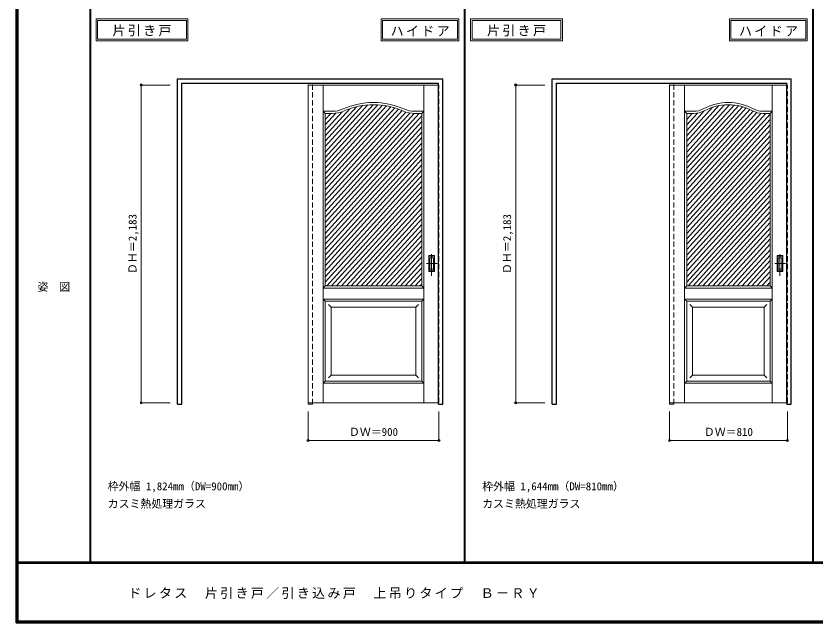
# Model space of a CAD drawing. Units: millimetres, scale not verified. Extents: x -6000 to 5700, y -4307 to 4175.
# Drawn here: x -6000 to -502, y -4205 to -36 of the extents above; entities that cross this region are included whole.
import ezdxf
from ezdxf.enums import TextEntityAlignment as Align

# ---------------------------------------------------------------- set-up
doc = ezdxf.new("R2010")
doc.units = ezdxf.units.MM
doc.header["$LTSCALE"] = 30
doc.header["$PDMODE"] = 32
doc.header["$PDSIZE"] = 15
doc.linetypes.add('CHAIN1', pattern=[8, 5, -1, 1, -1])
doc.linetypes.add('DASHED1', pattern=[1.8, 1.2, -0.6])
for name, color, linetype, lineweight in [('0-2_扉', 7, 'Continuous', 18), ('0-4_枠', 3, 'Continuous', 25), ('0-6_引手', 7, 'Continuous', 18), ('0-A_文字', 7, 'Continuous', 18), ('0-B_寸法', 7, 'Continuous', 9), ('0-C_ハッチ', 4, 'Continuous', 9), ('F-1_枠', 6, 'Continuous', 40), ('F-A_文字', 7, 'Continuous', 18)]:
    doc.layers.add(name, color=color, linetype=linetype, lineweight=lineweight)
doc.styles.add('ＭＳ ゴシック', font='')
doc.styles.get('ＭＳ ゴシック').set_extended_font_data('MS Gothic')

msp = doc.modelspace()

# ---------------------------------------------------------------- linework, layer by layer
at = {"layer": '0-2_扉'}
for p, q in [((-3993, -510), (-3993, -2693)), ((-3993, -510), (-3096, -510)), ((-3889.5, -2693), (-3889.5, -510)), ((-3196.5, -2693), (-3196.5, -510)), ((-1509, -510), (-1509, -2693)), ((-1509, -510), (-702, -510)), ((-1405.5, -2693), (-1405.5, -510)), ((-802.5, -2693), (-802.5, -510)), ((-3874.5, -705), (-3889.5, -690)), ((-3889.5, -690), (-3826.55, -690)), ((-3874.5, -705), (-3826.55, -705)), ((-3874.5, -1890), (-3874.5, -705)), ((-3196.5, -690), (-3259.45, -690)), ((-3211.5, -705), (-3259.45, -705)), ((-3211.5, -705), (-3196.5, -690)), ((-3211.5, -1890), (-3211.5, -705)), ((-1390.5, -705), (-1405.5, -690)), ((-1405.5, -690), (-1341.49, -690)), ((-1390.5, -705), (-1341.49, -705)), ((-1390.5, -1890), (-1390.5, -705)), ((-802.5, -690), (-866.51, -690)), ((-817.5, -705), (-866.51, -705)), ((-817.5, -705), (-802.5, -690)), ((-817.5, -1890), (-817.5, -705)), ((-1390.31, -828), (-1390.5, -828)), ((-3889.5, -1905), (-3874.5, -1890)), ((-3196.5, -1905), (-3889.5, -1905)), ((-3211.5, -1890), (-3874.5, -1890)), ((-3211.5, -1890), (-3196.5, -1905)), ((-1405.5, -1905), (-1390.5, -1890)), ((-802.5, -1905), (-1405.5, -1905)), ((-817.5, -1890), (-1390.5, -1890)), ((-817.5, -1890), (-802.5, -1905)), ((-3889.5, -1980), (-3874.5, -1995)), ((-3889.5, -1980), (-3196.5, -1980)), ((-3874.5, -2543), (-3874.5, -1995)), ((-3874.5, -1995), (-3211.5, -1995)), ((-3834.5, -2035), (-3852.18, -2017.32)), ((-3251.5, -2035), (-3233.82, -2017.32)), ((-3211.5, -1995), (-3196.5, -1980)), ((-3211.5, -2543), (-3211.5, -1995)), ((-1405.5, -1980), (-1390.5, -1995)), ((-1405.5, -1980), (-802.5, -1980)), ((-1390.5, -2543), (-1390.5, -1995)), ((-1390.5, -1995), (-817.5, -1995)), ((-1350.46, -2035), (-1368.14, -2017.32)), ((-857.5, -2035), (-839.82, -2017.32)), ((-817.5, -1995), (-802.5, -1980)), ((-817.5, -2543), (-817.5, -1995)), ((-3834.54, -2503), (-3834.54, -2034.96)), ((-3251.5, -2035), (-3834.54, -2035)), ((-1350.5, -2503), (-1350.5, -2035)), ((-857.5, -2035), (-1350.5, -2035)), ((-857.5, -2035), (-857.5, -2503)), ((-3834.54, -2503), (-3852.21, -2520.68)), ((-3834.54, -2503), (-3834.54, -2501.57)), ((-3251.5, -2503), (-3834.54, -2503)), ((-1350.5, -2503), (-1368.18, -2520.68)), ((-1350.5, -2503), (-1350.5, -2501.57)), ((-857.5, -2503), (-1350.5, -2503)), ((-857.5, -2503), (-839.82, -2520.68)), ((-3874.5, -2543), (-3889.5, -2558)), ((-3889.5, -2558), (-3196.5, -2558)), ((-3874.5, -2543), (-3211.5, -2543)), ((-3211.5, -2543), (-3196.5, -2558)), ((-1390.5, -2543), (-1405.5, -2558)), ((-1405.5, -2558), (-802.5, -2558)), ((-1390.5, -2543), (-817.5, -2543)), ((-817.5, -2543), (-802.5, -2558)), ((-3993, -2693), (-3096, -2693)), ((-1509, -2693), (-702, -2693))]:
    msp.add_line(p, q, dxfattribs=at)
at = {"layer": '0-2_扉', "color": 4, "linetype": 'DASHED1', "lineweight": 9}
for p, q in [((-3096, -510), (-3093, -510)), ((-3093, -2693), (-3093, -510)), ((-702, -510), (-699, -510)), ((-699, -2693), (-699, -510)), ((-3096, -2693), (-3093, -2693)), ((-702, -2693), (-699, -2693))]:
    msp.add_line(p, q, dxfattribs=at)
at = {"layer": '0-2_扉'}
msp.add_lwpolyline([(-3251.5, -2035), (-3251.5, -2503), (-3233.82, -2520.68)], dxfattribs=at)
for centre, radius, start, end in [((-3543, -1145), 515, 66.10444, 113.89556), ((-3543, -1145), 500, 66.10444, 113.89556), ((-1104, -995), 365, 61.6423, 118.3577), ((-1104, -995), 350, 61.6423, 118.3577), ((-3826.55, -505), 185, 270, 293.89556), ((-3826.55, -505), 200, 270, 293.89556), ((-3259.45, -505), 200, 246.10444, 270), ((-3259.45, -505), 185, 246.10444, 270), ((-1341.49, -555), 135, 270, 298.3577), ((-1341.49, -555), 150, 270, 298.3577), ((-866.51, -555), 150, 241.6423, 270), ((-866.51, -555), 135, 241.6423, 270)]:
    msp.add_arc(centre, radius, start, end, dxfattribs=at)
at = {"layer": '0-4_枠'}
for p, q in [((-4890, -466.5), (-3066, -466.5)), ((-4890, -2701.5), (-4890, -466.5)), ((-3066, -2701.5), (-3066, -466.5)), ((-2316, -466.5), (-672, -466.5)), ((-2316, -2701.5), (-2316, -466.5)), ((-672, -2701.5), (-672, -466.5)), ((-4860, -496.5), (-3096, -496.5)), ((-3096, -2701.5), (-3096, -496.5)), ((-2286, -2701.5), (-2286, -496.5)), ((-2286, -496.5), (-702, -496.5)), ((-702, -2701.5), (-702, -496.5)), ((-3096, -2701.5), (-3066, -2701.5)), ((-2316, -2701.5), (-2286, -2701.5)), ((-702, -2701.5), (-672, -2701.5))]:
    msp.add_line(p, q, dxfattribs=at)
at = {"layer": '0-4_枠', "color": 4, "linetype": 'DASHED1', "lineweight": 9}
for p, q in [((-3993, -2701.5), (-3993, -496.5)), ((-3963, -2701.5), (-3963, -496.5)), ((-1509, -2701.5), (-1509, -496.5)), ((-1479, -2701.5), (-1479, -496.5)), ((-3993, -2701.5), (-3963, -2701.5)), ((-1509, -2701.5), (-1479, -2701.5))]:
    msp.add_line(p, q, dxfattribs=at)
at = {"layer": '0-4_枠'}
msp.add_lwpolyline([(-4890, -2701.5), (-4860, -2701.5), (-4860, -496.5)], dxfattribs=at)
at = {"layer": '0-6_引手'}
for p, q in [((-3125, -1680.5), (-3163, -1680.5)), ((-3163, -1790.5), (-3163, -1680.5)), ((-3131.5, -1696.5), (-3156.5, -1696.5)), ((-3156.5, -1774.5), (-3156.5, -1696.5)), ((-3131.5, -1774.5), (-3131.5, -1696.5)), ((-3125, -1790.5), (-3125, -1680.5)), ((-731, -1680.5), (-769, -1680.5)), ((-769, -1790.5), (-769, -1680.5)), ((-737.5, -1696.5), (-762.5, -1696.5)), ((-762.5, -1774.5), (-762.5, -1696.5)), ((-737.5, -1774.5), (-737.5, -1696.5)), ((-731, -1790.5), (-731, -1680.5)), ((-3125, -1790.5), (-3163, -1790.5)), ((-3131.5, -1774.5), (-3156.5, -1774.5)), ((-731, -1790.5), (-769, -1790.5)), ((-737.5, -1774.5), (-762.5, -1774.5))]:
    msp.add_line(p, q, dxfattribs=at)
at = {"layer": '0-6_引手', "linetype": 'DASHED1'}
for p, q in [((-3160, -1786.5), (-3160, -1684.5)), ((-766, -1786.5), (-766, -1684.5)), ((-3128, -1786.5), (-3160, -1786.5)), ((-734, -1786.5), (-766, -1786.5))]:
    msp.add_line(p, q, dxfattribs=at)
at = {"layer": '0-6_引手', "linetype": 'CHAIN1'}
for p, q in [((-3144, -1820.73), (-3144, -1649.88)), ((-750, -1820.73), (-750, -1649.88)), ((-3105.93, -1735.5), (-3178.44, -1735.5)), ((-711.93, -1735.5), (-784.44, -1735.5))]:
    msp.add_line(p, q, dxfattribs=at)
at = {"layer": '0-6_引手', "linetype": 'DASHED1'}
for points in [[(-3128, -1786.5), (-3128, -1684.5), (-3160, -1684.5)], [(-734, -1786.5), (-734, -1684.5), (-766, -1684.5)]]:
    msp.add_lwpolyline(points, dxfattribs=at)
at = {"layer": '0-A_文字'}
for p, q in [((-5450, -55.5), (-5450, -205.5)), ((-5440, -65.5), (-5440, -195.5)), ((-5440, -65.5), (-4828.97, -65.5)), ((-4828.97, -65.5), (-4828.97, -195.5)), ((-3490.33, -55.5), (-3490.33, -205.5)), ((-3480.33, -65.5), (-2966, -65.5)), ((-2966, -65.5), (-2966, -195.5)), ((-2876, -55.5), (-2876, -205.5)), ((-2866, -65.5), (-2866, -195.5)), ((-2866, -65.5), (-2254.97, -65.5)), ((-2254.97, -65.5), (-2254.97, -195.5)), ((-1096.33, -55.5), (-1096.33, -205.5)), ((-1086.33, -65.5), (-572, -65.5)), ((-572, -65.5), (-572, -195.5)), ((-5450, -205.5), (-4818.97, -205.5)), ((-5440, -195.5), (-4828.97, -195.5)), ((-3490.33, -205.5), (-2956, -205.5)), ((-2876, -205.5), (-2244.97, -205.5)), ((-2866, -195.5), (-2254.97, -195.5)), ((-1096.33, -205.5), (-562, -205.5))]:
    msp.add_line(p, q, dxfattribs=at)
for points in [[(-5450, -55.5), (-4818.97, -55.5), (-4818.97, -205.5)], [(-3490.33, -55.5), (-2956, -55.5), (-2956, -205.5)], [(-3480.33, -65.5), (-3480.33, -195.5), (-2966, -195.5)], [(-2876, -55.5), (-2244.97, -55.5), (-2244.97, -205.5)], [(-1096.33, -55.5), (-562, -55.5), (-562, -205.5)], [(-1086.33, -65.5), (-1086.33, -195.5), (-572, -195.5)]]:
    msp.add_lwpolyline(points, dxfattribs=at)
at = {"layer": '0-B_寸法', "color": 4}
for p, q in [((-5140, -510), (-4940, -510)), ((-5140, -510), (-5140, -2693)), ((-2566, -510), (-2566, -2693)), ((-2566, -510), (-2366, -510)), ((-5140, -2693), (-4940, -2693)), ((-2566, -2693), (-2366, -2693)), ((-3993, -2951.5), (-3993, -2751.5)), ((-3093, -2951.5), (-3093, -2751.5)), ((-1509, -2951.5), (-1509, -2751.5)), ((-699, -2951.5), (-699, -2751.5)), ((-3093, -2951.5), (-3993, -2951.5)), ((-699, -2951.5), (-1509, -2951.5))]:
    msp.add_line(p, q, dxfattribs=at)
at = {"layer": '0-B_寸法'}
for p in [(-5140, -510), (-2566, -510), (-5140, -2693), (-2566, -2693), (-3993, -2951.5), (-3093, -2951.5), (-1509, -2951.5), (-699, -2951.5)]:
    msp.add_point(p, dxfattribs=at)
at = {"layer": '0-C_ハッチ'}
for p, q in [((-3546.49, -645.01), (-3874.5, -1007.18)), ((-3513.54, -645.87), (-3874.5, -1044.42)), ((-3581.56, -646.49), (-3874.5, -969.94)), ((-3482.37, -648.69), (-3874.5, -1081.67)), ((-3619.24, -650.84), (-3874.5, -932.7)), ((-3452.74, -653.21), (-3874.5, -1118.91)), ((-3660.31, -658.95), (-3874.5, -895.45)), ((-3424.47, -659.25), (-3874.5, -1156.15)), ((-1096.29, -645.08), (-1390.5, -969.94)), ((-1130.88, -646.03), (-1390.5, -932.7)), ((-1064.51, -647.23), (-1390.5, -1007.18)), ((-1169.22, -651.13), (-1390.5, -895.45)), ((-1034.98, -651.87), (-1390.5, -1044.42)), ((-1007.35, -658.61), (-1390.5, -1081.67)), ((-3397.45, -666.65), (-3874.5, -1193.39)), ((-3706.2, -672.38), (-3874.5, -858.21)), ((-3371.56, -675.31), (-3874.5, -1230.64)), ((-3346.73, -685.13), (-3874.5, -1267.88)), ((-3758.74, -693.15), (-3874.5, -820.97)), ((-3321.93, -694.99), (-3874.5, -1305.12)), ((-3294.47, -701.91), (-3874.5, -1342.36)), ((-3801.44, -703.06), (-3874.5, -783.73)), ((-3263.5, -704.96), (-3874.5, -1379.6)), ((-3836.93, -705), (-3874.5, -746.49)), ((-3229.81, -705), (-3874.5, -1416.85)), ((-1213.23, -662.48), (-1390.5, -858.21)), ((-981.39, -667.18), (-1390.5, -1118.91)), ((-956.92, -677.4), (-1390.5, -1156.15)), ((-1269.65, -687.53), (-1390.5, -820.97)), ((-933.76, -689.08), (-1390.5, -1193.39)), ((-908.91, -698.88), (-1390.5, -1230.64)), ((-1317.44, -703.06), (-1390.5, -783.73)), ((-880.16, -704.38), (-1390.5, -1267.88)), ((-1352.93, -705), (-1390.5, -746.49)), ((-846.99, -705), (-1390.5, -1305.12)), ((-817.5, -709.68), (-1390.5, -1342.36)), ((-3211.5, -722.03), (-3874.5, -1454.09)), ((-3211.5, -759.27), (-3874.5, -1491.33)), ((-817.5, -746.92), (-1390.5, -1379.6)), ((-3211.5, -796.51), (-3874.5, -1528.57)), ((-817.5, -784.16), (-1390.5, -1416.85)), ((-817.5, -821.4), (-1390.5, -1454.09)), ((-3211.5, -833.75), (-3874.5, -1565.82)), ((-3211.5, -871), (-3874.5, -1603.06)), ((-817.5, -858.64), (-1390.5, -1491.33)), ((-3211.5, -908.24), (-3874.5, -1640.3)), ((-817.5, -895.89), (-1390.5, -1528.57)), ((-817.5, -933.13), (-1390.5, -1565.82)), ((-3211.5, -945.48), (-3874.5, -1677.54)), ((-3211.5, -982.72), (-3874.5, -1714.79)), ((-817.5, -970.37), (-1390.5, -1603.06)), ((-3211.5, -1019.97), (-3874.5, -1752.03)), ((-817.5, -1007.61), (-1390.5, -1640.3)), ((-3211.5, -1057.21), (-3874.5, -1789.27)), ((-3211.5, -1094.45), (-3874.5, -1826.51)), ((-817.5, -1044.86), (-1390.5, -1677.54)), ((-817.5, -1082.1), (-1390.5, -1714.79)), ((-3211.5, -1131.69), (-3874.5, -1863.76)), ((-817.5, -1119.34), (-1390.5, -1752.03)), ((-3211.5, -1168.94), (-3864.54, -1890)), ((-3211.5, -1206.18), (-3830.81, -1890)), ((-817.5, -1156.58), (-1390.5, -1789.27)), ((-817.5, -1193.83), (-1390.5, -1826.51)), ((-3211.5, -1243.42), (-3797.08, -1890)), ((-817.5, -1231.07), (-1390.5, -1863.76)), ((-3211.5, -1280.66), (-3763.35, -1890)), ((-3211.5, -1317.9), (-3729.62, -1890)), ((-817.5, -1268.31), (-1380.54, -1890)), ((-817.5, -1305.55), (-1346.81, -1890)), ((-3211.5, -1355.15), (-3695.9, -1890)), ((-817.5, -1342.79), (-1313.08, -1890)), ((-3211.5, -1392.39), (-3662.17, -1890)), ((-817.5, -1380.04), (-1279.35, -1890)), ((-817.5, -1417.28), (-1245.62, -1890)), ((-3211.5, -1429.63), (-3628.44, -1890)), ((-3211.5, -1466.87), (-3594.71, -1890)), ((-817.5, -1454.52), (-1211.9, -1890)), ((-3211.5, -1504.12), (-3560.98, -1890)), ((-817.5, -1491.76), (-1178.17, -1890)), ((-817.5, -1529.01), (-1144.44, -1890)), ((-3211.5, -1541.36), (-3527.25, -1890)), ((-3211.5, -1578.6), (-3493.52, -1890)), ((-817.5, -1566.25), (-1110.71, -1890)), ((-3211.5, -1615.84), (-3459.79, -1890)), ((-817.5, -1603.49), (-1076.98, -1890)), ((-817.5, -1640.73), (-1043.25, -1890)), ((-3211.5, -1653.09), (-3426.06, -1890)), ((-3211.5, -1690.33), (-3392.34, -1890)), ((-817.5, -1677.98), (-1009.52, -1890)), ((-3211.5, -1727.57), (-3358.61, -1890)), ((-817.5, -1715.22), (-975.79, -1890)), ((-817.5, -1752.46), (-942.06, -1890)), ((-3211.5, -1764.81), (-3324.88, -1890)), ((-3211.5, -1802.05), (-3291.15, -1890)), ((-817.5, -1789.7), (-908.34, -1890)), ((-3211.5, -1839.3), (-3257.42, -1890)), ((-817.5, -1826.94), (-874.61, -1890)), ((-817.5, -1864.19), (-840.88, -1890)), ((-3211.5, -1876.54), (-3223.69, -1890))]:
    msp.add_line(p, q, dxfattribs=at)
at = {"layer": 'F-1_枠'}
for p, q in [((-6000, 4175), (-6000, -4205)), ((-5995, 4175), (-5995, -4205)), ((-5990, 4175), (-5990, -4205)), ((-5490, 4175), (-5490, -3790)), ((-2916, -3790), (-2916, 4175)), ((-522, -3790), (-522, 4175)), ((5700, -3790), (-6000, -3790)), ((5700, -3795), (-6000, -3795)), ((5700, -4195), (-6000, -4195)), ((5700, -4200), (-6000, -4200)), ((5700, -4205), (-6000, -4205))]:
    msp.add_line(p, q, dxfattribs=at)

# ---------------------------------------------------------------- texts
at = {"layer": '0-A_文字', "style": 'ＭＳ ゴシック'}
for s, p in [('枠外幅 1,824mm（DW=900mm）', (-5370, -3310)), ('枠外幅 1,644mm（DW=810mm）', (-2796, -3310)), ('カスミ熱処理ガラス', (-5370, -3430)), ('カスミ熱処理ガラス', (-2796, -3430))]:
    msp.add_text(s, height=54.99, dxfattribs=at).set_placement(p, align=Align.BOTTOM_LEFT)
at = {"layer": '0-A_文字', "char_height": 65.98, "attachment_point": 7, "style": 'ＭＳ ゴシック'}
for s, insert in [('\\T1.17;片引き戸', (-5336.98, -175.5)), ('\\T1.17;ハイドア', (-3425.66, -175.5)), ('\\T1.17;片引き戸', (-2762.98, -175.5)), ('\\T1.17;ハイドア', (-1031.66, -175.5))]:
    msp.add_mtext(s, dxfattribs=dict(at, insert=insert))
at = {"layer": '0-B_寸法', "style": 'ＭＳ ゴシック'}
for p in [(-5155, -1807.75), (-2581, -1807.75)]:
    msp.add_text('ＤＨ＝2,183', height=54.99, rotation=90, dxfattribs=at).set_placement(p, align=Align.BOTTOM_LEFT)
for s, p in [('ＤＷ＝900', (-3711.75, -2936.5)), ('ＤＷ＝810', (-1272.75, -2936.5))]:
    msp.add_text(s, height=54.99, dxfattribs=at).set_placement(p, align=Align.BOTTOM_LEFT)
at = {"layer": 'F-A_文字', "style": 'ＭＳ ゴシック'}
msp.add_text('姿\u3000図', height=54.99, dxfattribs=at).set_placement((-5852.5, -1940.25), align=Align.BOTTOM_LEFT)
at = {"layer": 'F-A_文字', "insert": (-5228.57, -4040), "char_height": 65.98, "attachment_point": 7, "style": 'ＭＳ ゴシック'}
msp.add_mtext('\\T1.17;ドレタス\u3000片引き戸／引き込み戸\u3000上吊りタイプ\u3000Ｂ－ＲＹ', dxfattribs=at)

doc.saveas('drawing.dxf')
